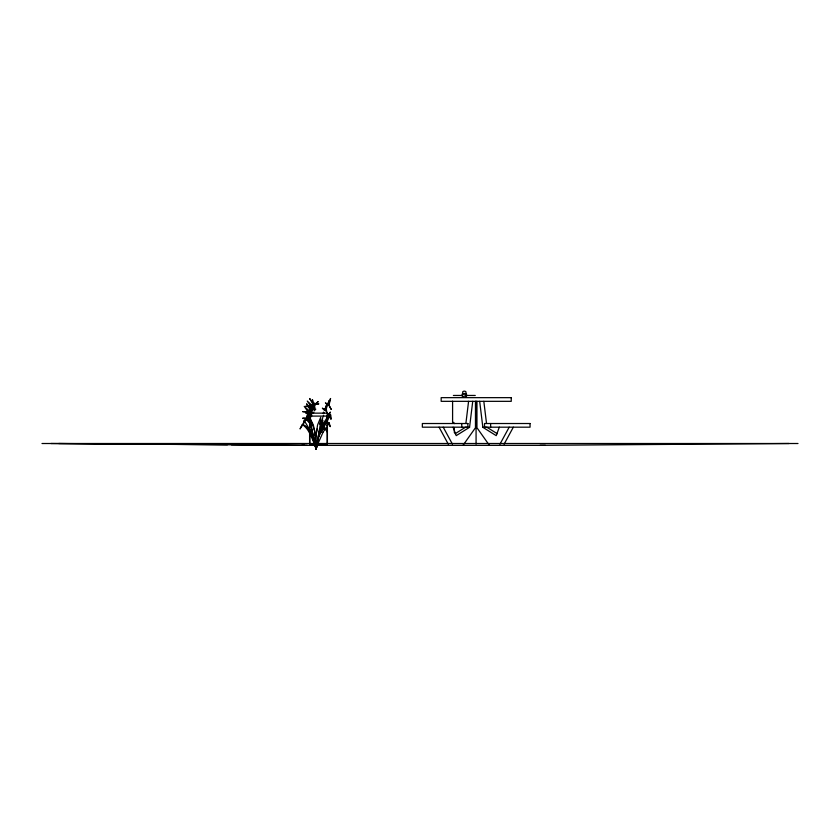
<?xml version="1.0" encoding="UTF-8"?>
<svg xmlns="http://www.w3.org/2000/svg" width="840" height="840" viewBox="0 0 840 840"><rect width="100%" height="100%" fill="white"/><g stroke="black" fill="none" stroke-linecap="round" stroke-linejoin="round"><path stroke-width="1.26" d="M316.134 446.387L316.082 448.854L314.622 444.581M313.152 407.295L311.073 412.566L310.937 411.894L308.637 412.083L315.01 406.991L310.894 411.884L311.073 412.566L309.897 412.997M319.641 424.106L321.562 420.242L322.644 420.242L322.392 424.61L321.962 422.457M311.399 415.979L311.43 415.443M314.444 410.687L314.475 410.151M316.25 433.461L316.082 448.854L317.699 444.308M316.04 435.75L317.552 425.05L320.691 417.386L320.208 425.05L317.279 442.302M311.105 410.624L311.367 408.188L311.062 413.731L310.979 411.842M316.627 444.308L316.082 448.854L310.422 430.868L304.038 420.242L303.461 424.61M465.895 423.402L468.584 401.331M453.086 427.182L456.204 435.645L469.56 427.298L472.731 401.331M306.506 419.318L307.072 414.95L309.803 418.814M316.586 445.084L316.082 448.854L315.063 444.581M316.302 433.262L317.1 428.957M310.58 418.079L310.674 417.543M313.614 412.786L313.709 412.251M310.863 420.242L310.034 424.61L309.76 420.242L310.863 420.242L314.685 430.868L316.082 448.854L317.205 445.053M316.774 445.084L316.082 448.854L309.76 420.242M316.649 444.108C317.856 438.333 319.452 431.54 324.744 428.19L326.151 428.19L327.243 431.918L324.744 428.19M316.754 445.651L316.082 448.854L315.567 446.344M318.161 436.411L321.962 425.492L327.348 417.386L320.775 432.485M322.644 420.242L320.208 430.868M317.016 445.084L316.082 448.854L315.987 446.712M317.289 442.418L318.003 439.667M317.058 445.158L316.082 448.854L316.05 446.344M318.276 438.659L318.822 436.632M322.245 419.401L322.854 417.322M318.885 436.391L323.274 425.901L327.191 420.242L327.947 424.61L327.191 420.242M499.317 427.182L496.209 435.645L482.843 427.298L479.671 401.331M310.107 412.577L308.028 417.858L306.863 418.288L312.606 408.24M317.772 444.108L323.316 431.624M327.317 418.362L330.393 412.094L327.506 415.79M321.909 430.868L327.621 420.242M303.019 424.546L302.295 424.546L300.09 428.935C305.014 416.651 313.373 438.386 314.811 443.51M306.054 419.255L305.34 419.255L303.125 423.644L306.054 419.255L310.306 422.93M323.117 413.249L323.736 412.094L323.736 413.249M499.937 444.203L509.177 427.182M504.084 444.203L513.324 427.182M327.296 420.62L330.656 414.95L327.453 418.814M463.008 445.347L475.461 427.739L475.461 401.331M326.928 425.712L329.185 422.898L330.278 426.626L327.789 422.898L329.185 422.898M323.127 431.939L326.151 428.19M455.133 433.713L465.413 427.298L469.56 427.298M539.984 445.347L788.991 443.51M463.323 393.53L465.339 393.53M453.39 395.462L462.242 395.462M465.381 395.462L475.262 395.462M309.603 416.094L327.401 416.094L327.401 443.489M482.843 427.298L486.99 427.298L497.269 433.713M42 443.51L798 443.51M309.603 444.791L327.401 444.791M301.844 445.347L545.38 445.347M51.009 443.51L304.742 445.347M58.748 443.51L227.462 444.749M231.378 444.78L307.241 445.347M305.34 419.255L308.049 420.924L310.034 423.665M302.295 424.546C308.816 428.6 311.157 436.821 314.265 443.51M311.062 413.574L309.54 411.968L311.881 413.983M310.306 421.27L306.506 417.249L310.328 421.134M489.405 445.347L476.952 427.739L476.952 401.331M313.331 413.249L312.606 412.094L312.764 413.249M454.356 423.612L453.642 422.331L452.592 422.331L452.592 401.195M443.226 427.182L452.466 444.203M439.079 427.182L448.319 444.203M315.326 435.771L314.758 433.115L315.126 435.729M310.611 423.654L314.78 442.575M310.139 420.924L309.572 417.386L313.362 425.05L315.452 435.267M326.508 409.983L326.603 410.519M323.463 415.275L323.558 415.81M330.225 414.95L330.981 419.318L330.656 414.95M309.981 422.3L310.065 422.835M310.181 421.082L310.359 422.268M483.819 401.331L486.518 423.402M309.824 408.366L310.023 410.939L309.508 405.237M490.634 423.518L490.634 427.182M476.07 401.247L476.07 444.045M465.98 394.086L465.98 391.86A1.943 1.522 0 0 0 462.683 391.86L462.683 394.086M461.769 423.518L461.769 427.182M454.356 427.507L454.356 432.695M327.212 443.489L327.212 413.154L309.603 413.154L309.603 443.489M309.792 416.094L309.792 443.489M307.892 417.186L308.028 417.858L307.892 417.186M308.332 413.48L308.018 419.013L308.332 413.48M308.647 411.947L308.616 412.629L308.647 411.947M311.693 406.655L311.651 407.337L311.693 406.655M319.379 430.846L318.812 433.503L319.379 430.846M325.49 409.668L325.521 410.351L325.49 409.668M328.524 404.376L328.566 405.058L328.524 404.376M466.505 396.144L466.274 396.732L464.331 396.113L462.389 396.732L462.126 394.086L466.536 394.086L466.505 396.144M316.774 445.158L316.082 448.854L316.89 445.158M326.109 405.919L325.322 410.056L326.109 405.919M329.154 400.628L328.356 404.765L329.154 400.628M327.485 403.82L325.973 410.592L325.71 408.86L327.485 403.82M330.53 398.528L329.007 405.31L328.755 403.568L330.53 398.528M309.173 410.886L308.637 412.681L304.238 406.361L309.173 410.886M312.218 405.594L311.671 407.39L307.272 401.069L312.218 405.594M310.464 409.007L310.181 409.878L315.808 409.164L310.464 409.007M313.509 403.715L313.226 404.596L318.854 403.872L313.509 403.715M313.226 405.384L312.543 399.945L313.226 405.384M313.415 403.221L310.118 408.167L314.465 403.127L313.415 403.221M310.369 408.513L307.083 413.448L311.43 408.408L310.369 408.513M318.056 401.699L313.94 406.592L311.671 406.791L318.056 401.699M314.192 406.928L305.75 406.319L314.192 406.928M311.157 412.219L302.705 411.611L311.157 412.219M328.776 404.975L327.453 405.027L325.416 402.864L328.776 404.975M325.742 410.267L324.419 410.319L322.381 408.156L325.742 410.267M310.233 412.755L305.655 412.955L310.853 413.375L310.233 412.755M307.188 418.047L302.62 418.247L307.808 418.667L307.188 418.047M511.245 397.656L441.168 397.656L441.168 401.331L511.245 401.331L511.245 397.656M467.901 423.518L422.352 423.518L422.352 427.182L467.901 427.182L467.901 423.518M530.061 423.518L484.512 423.518L484.512 427.182L530.061 427.182L530.061 423.518M312.659 406.014L310.38 405.594L314.79 410.592L312.659 406.014M309.614 411.306L307.346 410.886L311.745 415.884L309.614 411.306M314.108 404.082L312.68 403.673L309.614 398.517L314.108 404.082M311.062 409.374L309.645 408.954L306.569 403.809L311.062 409.374M331.128 409.248L327.883 403.169L331.128 409.248M328.094 414.54L324.839 408.461L328.094 414.54"/></g></svg>
